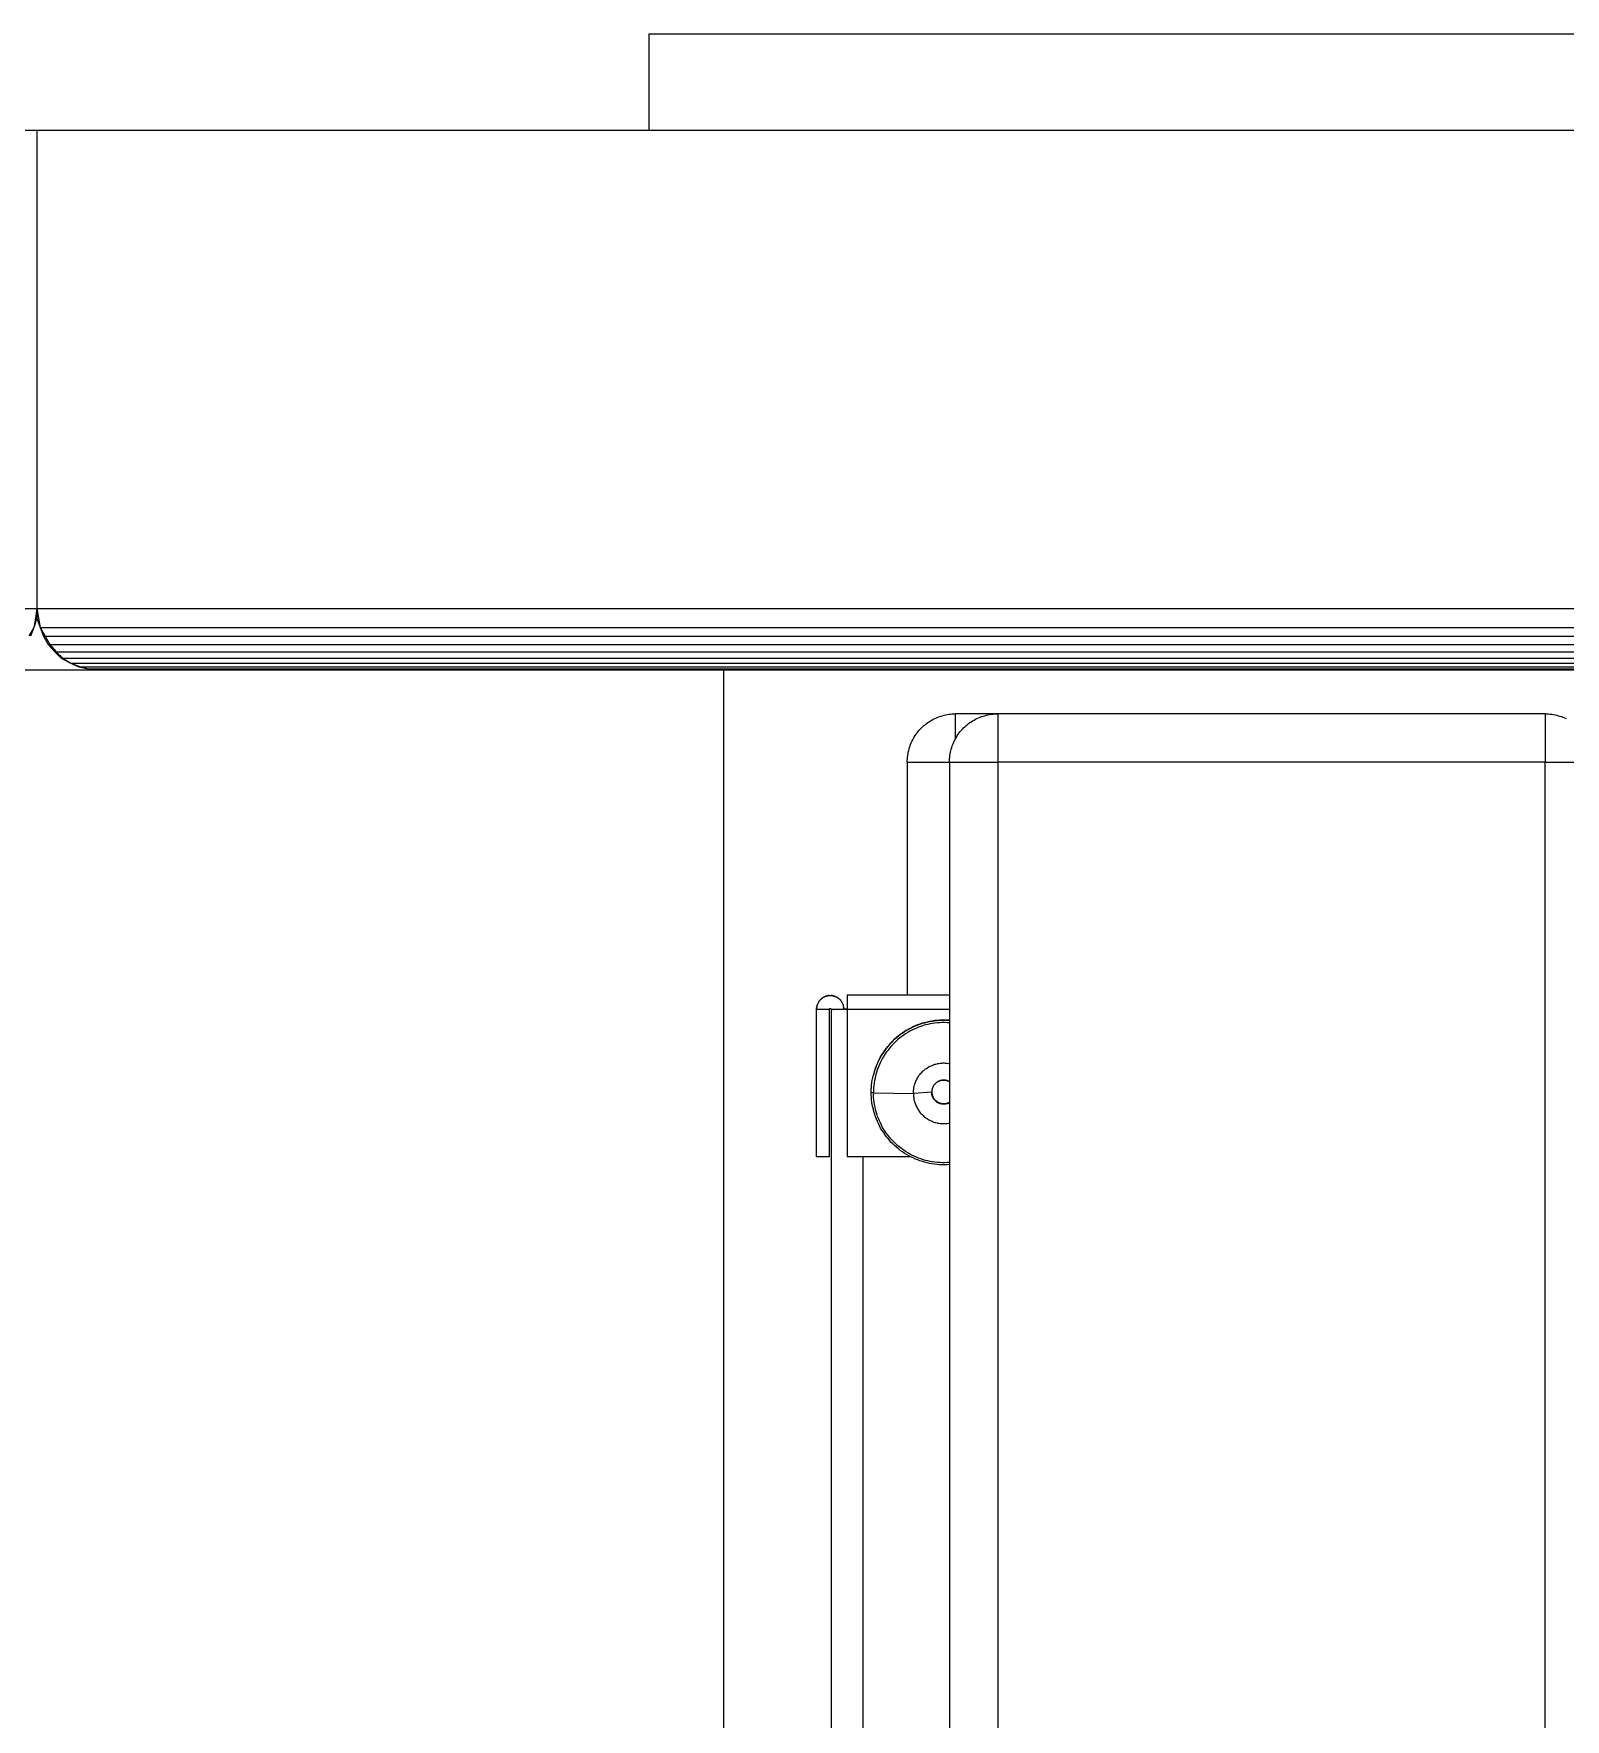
# Model space of a CAD drawing. Header units: millimetres. Extents: x -1283 to 2747, y -259 to 2557.
# Drawn here: x 1479.4 to 1574.6, y 1996.2 to 2100.9 of the extents above; entities that cross this region are included whole.
import ezdxf

# ---------------------------------------------------------------- set-up
doc = ezdxf.new("R2010")
doc.units = ezdxf.units.MM
doc.header["$MEASUREMENT"] = 0
doc.layers.add('Utwórz2D linie widoczne', color=7, linetype='Continuous', true_color=0x000000)

msp = doc.modelspace()

# ---------------------------------------------------------------- linework, layer by layer
at = {"layer": 'Utwórz2D linie widoczne'}
for p, q in [((1517.65, 2100.89), (1821.65, 2100.89)), ((1517.65, 2100.89), (1517.65, 2094.89)), ((1099.65, 2094.89), (1479.65, 2094.89)), ((1479.65, 2094.89), (1479.65, 2065.18)), ((1479.65, 2094.89), (1859.65, 2094.89)), ((1479.65, 2094.89), (1479.65, 2065.18)), ((1099.65, 2065.18), (1479.65, 2065.18)), ((1479.65, 2065.18), (1479.55, 2064.59)), ((1479.65, 2065.18), (1859.65, 2065.18)), ((1479.65, 2065.18), (1479.65, 2064.59)), ((1479.65, 2065.18), (1479.75, 2064.59)), ((1479.45, 2064.01), (1479.15, 2063.46)), ((1479.45, 2064.01), (1479.25, 2063.46)), ((1479.65, 2064.59), (1479.45, 2064.01)), ((1479.55, 2064.59), (1479.45, 2064.01)), ((1479.65, 2064.59), (1479.85, 2064.01)), ((1479.75, 2064.59), (1479.85, 2064.01)), ((1479.85, 2064.01), (1859.45, 2064.01)), ((1479.85, 2064.01), (1480.05, 2063.46)), ((1479.85, 2064.01), (1480.15, 2063.46)), ((1480.05, 2063.46), (1859.15, 2063.46)), ((1480.05, 2063.46), (1480.35, 2062.95)), ((1480.15, 2063.46), (1480.45, 2062.95)), ((1480.35, 2062.95), (1858.85, 2062.95)), ((1480.35, 2062.95), (1480.75, 2062.5)), ((1480.45, 2062.95), (1480.85, 2062.5)), ((1480.75, 2062.5), (1821.89, 2062.5)), ((1480.75, 2062.5), (1481.15, 2062.11)), ((1480.85, 2062.5), (1481.25, 2062.11)), ((1481.15, 2062.11), (1821.25, 2062.11)), ((1481.15, 2062.11), (1481.75, 2061.8)), ((1481.25, 2062.11), (1481.75, 2061.8)), ((1481.75, 2061.8), (1821.65, 2061.8)), ((1481.75, 2061.8), (1482.25, 2061.57)), ((1481.75, 2061.8), (1482.35, 2061.57)), ((1482.25, 2061.57), (1819.89, 2061.57)), ((1482.25, 2061.57), (1482.85, 2061.43)), ((1482.35, 2061.57), (1482.85, 2061.43)), ((1446.31, 2061.38), (1518.31, 2061.38)), ((1482.85, 2061.43), (1819.89, 2061.43)), ((1482.85, 2061.43), (1483.45, 2061.38)), ((1518.31, 2061.38), (1522.31, 2061.38)), ((1522.31, 2061.38), (1819.89, 2061.38)), ((1522.31, 1341.72), (1522.31, 2061.38)), ((1535.4, 2058.35), (1535.5, 2058.4)), ((1535.5, 2058.4), (1535.59, 2058.44)), ((1535.59, 2058.44), (1535.69, 2058.47)), ((1535.69, 2058.47), (1535.78, 2058.5)), ((1535.78, 2058.5), (1535.88, 2058.53)), ((1535.88, 2058.53), (1535.98, 2058.56)), ((1535.98, 2058.56), (1536.08, 2058.58)), ((1536.08, 2058.58), (1536.18, 2058.6)), ((1536.18, 2058.6), (1536.28, 2058.62)), ((1536.28, 2058.62), (1536.39, 2058.63)), ((1536.39, 2058.63), (1536.49, 2058.64)), ((1536.49, 2058.64), (1536.59, 2058.64)), ((1536.59, 2058.64), (1536.69, 2058.65)), ((1539.31, 2058.65), (1536.69, 2058.65)), ((1536.69, 2057.11), (1536.69, 2058.65)), ((1538.02, 2058.35), (1538.11, 2058.4)), ((1538.11, 2058.4), (1538.21, 2058.44)), ((1538.21, 2058.44), (1538.31, 2058.47)), ((1538.31, 2058.47), (1538.4, 2058.5)), ((1538.4, 2058.5), (1538.5, 2058.53)), ((1538.5, 2058.53), (1538.6, 2058.56)), ((1538.6, 2058.56), (1538.7, 2058.58)), ((1538.7, 2058.58), (1538.8, 2058.6)), ((1538.8, 2058.6), (1538.9, 2058.62)), ((1538.9, 2058.62), (1539, 2058.63)), ((1539, 2058.63), (1539.11, 2058.64)), ((1539.11, 2058.64), (1539.21, 2058.64)), ((1539.21, 2058.64), (1539.31, 2058.65)), ((1573.31, 2058.65), (1539.31, 2058.65)), ((1539.31, 2058.65), (1539.31, 2055.65)), ((1573.31, 2058.65), (1573.41, 2058.64)), ((1573.31, 2058.65), (1573.31, 2055.65)), ((1573.41, 2058.64), (1573.51, 2058.64)), ((1573.51, 2058.64), (1573.62, 2058.63)), ((1573.62, 2058.63), (1573.72, 2058.62)), ((1573.72, 2058.62), (1573.82, 2058.6)), ((1573.82, 2058.6), (1573.92, 2058.58)), ((1573.92, 2058.58), (1574.02, 2058.56)), ((1574.02, 2058.56), (1574.12, 2058.53)), ((1574.12, 2058.53), (1574.22, 2058.5)), ((1574.22, 2058.5), (1574.31, 2058.47)), ((1574.31, 2058.47), (1574.41, 2058.44)), ((1574.41, 2058.44), (1574.51, 2058.4)), ((1574.51, 2058.4), (1574.6, 2058.35)), ((1534.18, 2057.29), (1534.24, 2057.38)), ((1534.24, 2057.38), (1534.3, 2057.46)), ((1534.3, 2057.46), (1534.36, 2057.54)), ((1534.36, 2057.54), (1534.43, 2057.62)), ((1534.43, 2057.62), (1534.5, 2057.69)), ((1534.5, 2057.69), (1534.57, 2057.77)), ((1534.57, 2057.77), (1534.64, 2057.84)), ((1534.64, 2057.84), (1534.72, 2057.91)), ((1534.72, 2057.91), (1534.8, 2057.97)), ((1534.8, 2057.97), (1534.88, 2058.04)), ((1534.88, 2058.04), (1534.96, 2058.1)), ((1534.96, 2058.1), (1535.05, 2058.15)), ((1535.05, 2058.15), (1535.13, 2058.21)), ((1535.13, 2058.21), (1535.22, 2058.26)), ((1535.22, 2058.26), (1535.31, 2058.31)), ((1535.31, 2058.31), (1535.4, 2058.35)), ((1536.8, 2057.29), (1536.86, 2057.38)), ((1536.86, 2057.38), (1536.92, 2057.46)), ((1536.92, 2057.46), (1536.98, 2057.54)), ((1536.98, 2057.54), (1537.05, 2057.62)), ((1537.05, 2057.62), (1537.12, 2057.69)), ((1537.12, 2057.69), (1537.19, 2057.77)), ((1537.19, 2057.77), (1537.26, 2057.84)), ((1537.26, 2057.84), (1537.34, 2057.91)), ((1537.34, 2057.91), (1537.42, 2057.97)), ((1537.42, 2057.97), (1537.5, 2058.04)), ((1537.5, 2058.04), (1537.58, 2058.1)), ((1537.58, 2058.1), (1537.66, 2058.15)), ((1537.66, 2058.15), (1537.75, 2058.21)), ((1537.75, 2058.21), (1537.84, 2058.26)), ((1537.84, 2058.26), (1537.93, 2058.31)), ((1537.93, 2058.31), (1538.02, 2058.35)), ((1533.75, 2056.26), (1533.78, 2056.36)), ((1533.78, 2056.36), (1533.8, 2056.45)), ((1533.8, 2056.45), (1533.83, 2056.55)), ((1533.83, 2056.55), (1533.87, 2056.65)), ((1533.87, 2056.65), (1533.9, 2056.75)), ((1533.9, 2056.75), (1533.94, 2056.84)), ((1533.94, 2056.84), (1533.98, 2056.93)), ((1533.98, 2056.93), (1534.03, 2057.03)), ((1534.03, 2057.03), (1534.08, 2057.12)), ((1534.08, 2057.12), (1534.13, 2057.2)), ((1534.13, 2057.2), (1534.18, 2057.29)), ((1536.37, 2056.26), (1536.4, 2056.36)), ((1536.4, 2056.36), (1536.42, 2056.45)), ((1536.42, 2056.45), (1536.45, 2056.55)), ((1536.45, 2056.55), (1536.48, 2056.65)), ((1536.48, 2056.65), (1536.52, 2056.75)), ((1536.52, 2056.75), (1536.56, 2056.84)), ((1536.56, 2056.84), (1536.6, 2056.93)), ((1536.6, 2056.93), (1536.65, 2057.03)), ((1536.65, 2057.03), (1536.7, 2057.12)), ((1536.7, 2057.12), (1536.75, 2057.2)), ((1536.75, 2057.2), (1536.8, 2057.29)), ((1533.69, 2055.75), (1533.7, 2055.85)), ((1533.69, 2055.65), (1533.69, 2055.75)), ((1533.69, 2055.65), (1533.69, 2041.18)), ((1533.69, 2055.65), (1536.31, 2055.65)), ((1533.7, 2055.85), (1533.71, 2055.95)), ((1533.71, 2055.95), (1533.72, 2056.05)), ((1533.72, 2056.05), (1533.74, 2056.16)), ((1533.74, 2056.16), (1533.75, 2056.26)), ((1536.31, 2055.75), (1536.32, 2055.85)), ((1536.31, 2055.65), (1536.31, 2055.75)), ((1536.31, 2055.65), (1536.31, 1346.65)), ((1536.31, 2055.65), (1539.31, 2055.65)), ((1536.32, 2055.85), (1536.33, 2055.95)), ((1536.33, 2055.95), (1536.34, 2056.05)), ((1536.34, 2056.05), (1536.35, 2056.16)), ((1536.35, 2056.16), (1536.37, 2056.26)), ((1573.31, 2055.65), (1539.31, 2055.65)), ((1539.31, 2055.65), (1539.31, 1346.65)), ((1573.31, 1346.65), (1573.31, 2055.65)), ((1573.31, 2055.65), (1576.31, 2055.65)), ((1528.12, 2040.61), (1528.11, 2040.58)), ((1528.13, 2040.63), (1528.12, 2040.61)), ((1528.14, 2040.66), (1528.13, 2040.63)), ((1528.15, 2040.69), (1528.14, 2040.66)), ((1528.17, 2040.71), (1528.15, 2040.69)), ((1528.18, 2040.74), (1528.17, 2040.71)), ((1528.19, 2040.76), (1528.18, 2040.74)), ((1528.19, 2040.76), (1528.2, 2040.77)), ((1528.21, 2040.78), (1528.2, 2040.77)), ((1528.22, 2040.8), (1528.21, 2040.78)), ((1528.23, 2040.82), (1528.22, 2040.8)), ((1528.22, 2040.8), (1528.22, 2040.8)), ((1528.25, 2040.83), (1528.23, 2040.82)), ((1528.26, 2040.85), (1528.25, 2040.83)), ((1528.25, 2040.83), (1528.25, 2040.83)), ((1528.28, 2040.86), (1528.26, 2040.85)), ((1528.3, 2040.89), (1528.28, 2040.87)), ((1528.28, 2040.86), (1528.28, 2040.87)), ((1528.32, 2040.91), (1528.3, 2040.89)), ((1528.34, 2040.93), (1528.32, 2040.91)), ((1528.35, 2040.94), (1528.34, 2040.93)), ((1528.34, 2040.93), (1528.34, 2040.93)), ((1528.37, 2040.95), (1528.35, 2040.94)), ((1528.39, 2040.97), (1528.37, 2040.96)), ((1528.37, 2040.95), (1528.37, 2040.96)), ((1528.4, 2040.98), (1528.39, 2040.97)), ((1528.4, 2040.98), (1528.41, 2040.98)), ((1528.42, 2040.99), (1528.41, 2040.98)), ((1528.43, 2041), (1528.42, 2040.99)), ((1528.43, 2041), (1528.44, 2041.01)), ((1528.46, 2041.02), (1528.44, 2041.01)), ((1528.49, 2041.03), (1528.46, 2041.02)), ((1528.51, 2041.05), (1528.49, 2041.03)), ((1528.53, 2041.06), (1528.51, 2041.05)), ((1528.55, 2041.07), (1528.53, 2041.06)), ((1528.55, 2041.07), (1528.59, 2041.09)), ((1528.62, 2041.1), (1528.59, 2041.09)), ((1528.62, 2041.1), (1528.63, 2041.1)), ((1528.66, 2041.11), (1528.63, 2041.1)), ((1528.66, 2041.11), (1528.67, 2041.11)), ((1528.69, 2041.12), (1528.67, 2041.11)), ((1528.71, 2041.12), (1528.69, 2041.12)), ((1528.71, 2041.12), (1528.74, 2041.13)), ((1528.75, 2041.13), (1528.74, 2041.13)), ((1528.75, 2041.13), (1528.79, 2041.14)), ((1528.8, 2041.14), (1528.79, 2041.14)), ((1528.8, 2041.14), (1528.83, 2041.14)), ((1528.85, 2041.14), (1528.83, 2041.14)), ((1528.85, 2041.14), (1528.88, 2041.15)), ((1528.88, 2041.15), (1528.91, 2041.15)), ((1528.91, 2041.15), (1528.93, 2041.15)), ((1528.93, 2041.15), (1528.96, 2041.14)), ((1528.98, 2041.14), (1528.96, 2041.14)), ((1528.98, 2041.14), (1529.01, 2041.14)), ((1529.02, 2041.14), (1529.01, 2041.14)), ((1529.02, 2041.14), (1529.06, 2041.13)), ((1529.07, 2041.13), (1529.06, 2041.13)), ((1529.07, 2041.13), (1529.1, 2041.12)), ((1529.12, 2041.12), (1529.1, 2041.12)), ((1529.14, 2041.11), (1529.12, 2041.12)), ((1529.14, 2041.11), (1529.15, 2041.11)), ((1529.18, 2041.1), (1529.15, 2041.11)), ((1529.18, 2041.1), (1529.19, 2041.1)), ((1529.22, 2041.09), (1529.19, 2041.1)), ((1529.22, 2041.09), (1529.26, 2041.07)), ((1529.28, 2041.06), (1529.26, 2041.07)), ((1529.3, 2041.05), (1529.28, 2041.06)), ((1529.33, 2041.03), (1529.3, 2041.05)), ((1529.35, 2041.02), (1529.33, 2041.03)), ((1529.37, 2041.01), (1529.35, 2041.02)), ((1529.37, 2041.01), (1529.38, 2041)), ((1529.39, 2040.99), (1529.38, 2041)), ((1529.41, 2040.98), (1529.39, 2040.99)), ((1529.41, 2040.98), (1529.41, 2040.98)), ((1529.43, 2040.97), (1529.41, 2040.98)), ((1529.44, 2040.96), (1529.43, 2040.97)), ((1529.44, 2040.96), (1529.45, 2040.95)), ((1529.46, 2040.94), (1529.45, 2040.95)), ((1529.48, 2040.93), (1529.46, 2040.94)), ((1529.48, 2040.93), (1529.48, 2040.93)), ((1529.5, 2040.91), (1529.48, 2040.93)), ((1529.52, 2040.89), (1529.5, 2040.91)), ((1529.54, 2040.87), (1529.52, 2040.89)), ((1529.54, 2040.87), (1529.54, 2040.86)), ((1529.55, 2040.85), (1529.54, 2040.86)), ((1529.56, 2040.83), (1529.55, 2040.85)), ((1529.56, 2040.83), (1529.57, 2040.83)), ((1529.58, 2040.82), (1529.57, 2040.83)), ((1529.59, 2040.8), (1529.58, 2040.82)), ((1529.59, 2040.8), (1529.59, 2040.8)), ((1529.6, 2040.78), (1529.59, 2040.8)), ((1529.61, 2040.77), (1529.6, 2040.78)), ((1529.61, 2040.77), (1529.62, 2040.76)), ((1529.63, 2040.74), (1529.62, 2040.76)), ((1529.65, 2040.71), (1529.63, 2040.74)), ((1529.66, 2040.69), (1529.65, 2040.71)), ((1529.67, 2040.66), (1529.66, 2040.69)), ((1529.69, 2040.63), (1529.67, 2040.66)), ((1529.7, 2040.61), (1529.69, 2040.63)), ((1529.71, 2040.58), (1529.7, 2040.61)), ((1529.96, 2041.18), (1529.96, 2040.27)), ((1529.96, 2041.18), (1536.31, 2041.18)), ((1528.07, 2040.43), (1528.06, 2040.41)), ((1528.06, 2040.41), (1528.06, 2040.38)), ((1528.06, 2040.37), (1528.06, 2040.38)), ((1528.06, 2040.37), (1528.06, 2040.35)), ((1528.06, 2040.35), (1528.06, 2040.34)), ((1528.06, 2040.3), (1528.06, 2040.34)), ((1528.06, 2031.15), (1528.06, 2040.3)), ((1528.06, 2040.3), (1528.86, 2040.3)), ((1528.08, 2040.49), (1528.07, 2040.46)), ((1528.07, 2040.46), (1528.07, 2040.43)), ((1528.09, 2040.52), (1528.08, 2040.5)), ((1528.08, 2040.49), (1528.08, 2040.5)), ((1528.09, 2040.54), (1528.11, 2040.58)), ((1528.09, 2040.54), (1528.09, 2040.52)), ((1528.86, 2040.31), (1528.86, 2040.32)), ((1528.86, 2040.32), (1528.86, 2040.32)), ((1528.86, 2040.32), (1528.86, 2040.32)), ((1528.86, 2040.32), (1528.86, 2040.32)), ((1528.86, 2040.32), (1528.86, 2040.32)), ((1528.86, 2040.32), (1528.86, 2040.32)), ((1528.86, 2040.32), (1528.87, 2040.32)), ((1528.86, 2040.3), (1528.86, 2040.31)), ((1528.86, 2040.31), (1528.86, 2040.31)), ((1528.86, 2040.31), (1528.86, 2040.31)), ((1528.86, 2040.31), (1528.86, 2040.31)), ((1528.86, 2040.31), (1528.86, 2040.31)), ((1528.86, 2040.31), (1528.86, 2040.31)), ((1528.86, 2031.15), (1528.86, 2040.3)), ((1528.86, 2040.3), (1528.86, 2040.3)), ((1528.86, 2040.3), (1528.86, 2040.3)), ((1528.86, 2040.3), (1528.86, 2040.3)), ((1528.86, 2040.3), (1528.86, 2040.3)), ((1528.86, 2040.3), (1528.86, 2040.3)), ((1528.87, 2040.33), (1528.88, 2040.34)), ((1528.87, 2040.33), (1528.87, 2040.33)), ((1528.87, 2040.33), (1528.87, 2040.33)), ((1528.87, 2040.33), (1528.87, 2040.33)), ((1528.87, 2040.32), (1528.87, 2040.33)), ((1528.87, 2040.33), (1528.87, 2040.33)), ((1528.87, 2040.33), (1528.87, 2040.33)), ((1528.87, 2040.33), (1528.87, 2040.33)), ((1528.87, 2040.33), (1528.87, 2040.33)), ((1528.88, 2040.34), (1528.88, 2040.34)), ((1528.88, 2040.34), (1528.88, 2040.34)), ((1528.88, 2040.34), (1528.88, 2040.34)), ((1528.88, 2040.34), (1528.88, 2040.34)), ((1528.88, 2040.34), (1528.88, 2040.34)), ((1528.88, 2040.34), (1528.88, 2040.34)), ((1528.88, 2040.34), (1528.89, 2040.34)), ((1528.89, 2040.34), (1528.89, 2040.34)), ((1528.89, 2040.34), (1528.89, 2040.34)), ((1528.89, 2040.34), (1528.89, 2040.34)), ((1528.89, 2040.34), (1528.89, 2040.34)), ((1528.89, 2040.34), (1528.89, 2040.34)), ((1528.89, 2040.34), (1528.9, 2040.34)), ((1528.9, 2040.34), (1528.9, 2040.35)), ((1528.9, 2040.35), (1528.9, 2040.35)), ((1528.9, 2040.35), (1528.9, 2040.35)), ((1528.9, 2040.35), (1528.91, 2040.35)), ((1528.9, 2040.34), (1528.9, 2040.34)), ((1528.9, 2040.34), (1528.9, 2040.34)), ((1528.91, 2040.35), (1528.91, 2040.35)), ((1528.91, 2040.35), (1528.91, 2040.35)), ((1528.91, 2040.35), (1528.91, 2040.35)), ((1528.91, 2040.35), (1528.91, 2040.35)), ((1528.91, 2040.35), (1528.91, 2040.34)), ((1528.91, 2040.34), (1528.92, 2040.34)), ((1528.92, 2040.34), (1528.92, 2040.34)), ((1528.92, 2040.34), (1528.92, 2040.34)), ((1528.92, 2040.34), (1528.92, 2040.34)), ((1528.92, 2040.34), (1528.92, 2040.34)), ((1528.92, 2040.34), (1528.92, 2040.34)), ((1528.92, 2040.34), (1528.93, 2040.34)), ((1528.93, 2040.34), (1528.93, 2040.34)), ((1528.93, 2040.34), (1528.93, 2040.34)), ((1528.93, 2040.34), (1528.93, 2040.34)), ((1528.93, 2040.34), (1528.93, 2040.34)), ((1528.93, 2040.34), (1528.93, 2040.34)), ((1528.93, 2040.34), (1528.93, 2040.34)), ((1528.93, 2040.34), (1528.94, 2040.34)), ((1528.94, 2040.34), (1528.94, 2040.34)), ((1528.94, 2040.34), (1528.94, 2040.33)), ((1528.94, 2040.33), (1528.94, 2040.33)), ((1528.94, 2040.33), (1528.94, 2040.33)), ((1528.94, 2040.33), (1528.94, 2040.33)), ((1528.94, 2040.33), (1528.94, 2040.33)), ((1528.94, 2040.33), (1528.94, 2040.33)), ((1528.94, 2040.33), (1528.95, 2040.33)), ((1528.95, 2040.33), (1528.95, 2040.33)), ((1528.95, 2040.33), (1528.95, 2040.32)), ((1528.95, 2040.32), (1528.95, 2040.32)), ((1528.95, 2040.32), (1528.95, 2040.32)), ((1528.95, 2040.32), (1528.95, 2040.32)), ((1528.95, 2040.32), (1528.95, 2040.32)), ((1528.95, 2040.32), (1528.95, 2040.32)), ((1528.95, 2040.32), (1528.95, 2040.32)), ((1528.95, 2040.32), (1528.95, 2040.31)), ((1528.95, 2040.31), (1528.95, 2040.31)), ((1528.95, 2040.31), (1528.95, 2040.31)), ((1528.95, 2040.31), (1528.95, 2040.31)), ((1528.95, 2040.31), (1528.96, 2040.31)), ((1528.96, 2040.31), (1528.96, 2040.31)), ((1528.96, 2040.31), (1528.96, 2040.3)), ((1528.96, 2040.3), (1529.68, 2040.3)), ((1528.96, 2040.3), (1528.96, 1343.38)), ((1528.96, 2040.3), (1528.96, 2040.3)), ((1528.96, 2040.3), (1528.96, 2040.3)), ((1528.96, 2040.3), (1528.96, 2040.3)), ((1528.96, 2040.3), (1528.96, 2040.3)), ((1528.96, 2040.3), (1528.96, 2040.3)), ((1528.96, 2040.3), (1528.99, 2040.29)), ((1529.02, 2040.28), (1528.99, 2040.29)), ((1529.06, 2040.28), (1529.02, 2040.28)), ((1529.09, 2040.28), (1529.06, 2040.28)), ((1529.09, 2040.28), (1529.13, 2040.28)), ((1529.54, 2040.27), (1529.13, 2040.28)), ((1529.96, 2040.27), (1529.54, 2040.27)), ((1529.68, 2040.3), (1529.83, 2040.3)), ((1529.71, 2040.58), (1529.72, 2040.54)), ((1529.73, 2040.52), (1529.72, 2040.54)), ((1529.73, 2040.5), (1529.73, 2040.52)), ((1529.73, 2040.5), (1529.73, 2040.49)), ((1529.74, 2040.46), (1529.73, 2040.49)), ((1529.74, 2040.43), (1529.74, 2040.46)), ((1529.75, 2040.41), (1529.74, 2040.43)), ((1529.75, 2040.38), (1529.75, 2040.41)), ((1529.75, 2040.38), (1529.75, 2040.37)), ((1529.75, 2040.35), (1529.75, 2040.37)), ((1529.76, 2040.34), (1529.75, 2040.35)), ((1529.76, 2040.34), (1529.76, 2040.3)), ((1529.96, 2040.3), (1529.83, 2040.3)), ((1529.96, 2040.27), (1529.96, 2031.14)), ((1536.31, 2040.27), (1529.96, 2040.27)), ((1535.22, 2039.56), (1535.07, 2039.54)), ((1535.08, 2039.53), (1535.23, 2039.56)), ((1535.38, 2039.59), (1535.22, 2039.56)), ((1535.23, 2039.56), (1535.39, 2039.58)), ((1535.53, 2039.6), (1535.38, 2039.59)), ((1535.39, 2039.58), (1535.54, 2039.6)), ((1535.69, 2039.62), (1535.53, 2039.6)), ((1535.54, 2039.6), (1535.69, 2039.61)), ((1535.84, 2039.62), (1535.69, 2039.62)), ((1535.69, 2039.61), (1535.85, 2039.62)), ((1536, 2039.62), (1535.84, 2039.62)), ((1535.85, 2039.62), (1536, 2039.62)), ((1536.15, 2039.62), (1536, 2039.62)), ((1536, 2039.62), (1536.16, 2039.61)), ((1536.31, 2039.61), (1536.15, 2039.62)), ((1536.16, 2039.61), (1536.31, 2039.6)), ((1533, 2038.52), (1532.88, 2038.41)), ((1532.9, 2038.43), (1533.02, 2038.53)), ((1533.12, 2038.62), (1533, 2038.52)), ((1533.02, 2038.53), (1533.14, 2038.63)), ((1533.23, 2038.51), (1533.11, 2038.42)), ((1533.24, 2038.71), (1533.12, 2038.62)), ((1533.14, 2038.63), (1533.26, 2038.72)), ((1533.35, 2038.6), (1533.23, 2038.51)), ((1533.37, 2038.81), (1533.24, 2038.71)), ((1533.26, 2038.72), (1533.39, 2038.81)), ((1533.47, 2038.69), (1533.35, 2038.6)), ((1533.5, 2038.89), (1533.37, 2038.81)), ((1533.39, 2038.81), (1533.51, 2038.9)), ((1533.59, 2038.77), (1533.47, 2038.69)), ((1533.63, 2038.98), (1533.5, 2038.89)), ((1533.51, 2038.9), (1533.65, 2038.98)), ((1533.72, 2038.85), (1533.59, 2038.77)), ((1533.76, 2039.05), (1533.63, 2038.98)), ((1533.65, 2038.98), (1533.78, 2039.06)), ((1533.85, 2038.93), (1533.72, 2038.85)), ((1533.9, 2039.13), (1533.76, 2039.05)), ((1533.78, 2039.06), (1533.92, 2039.13)), ((1533.98, 2039), (1533.85, 2038.93)), ((1534.04, 2039.2), (1533.9, 2039.13)), ((1533.92, 2039.13), (1534.05, 2039.2)), ((1534.12, 2039.06), (1533.98, 2039)), ((1534.18, 2039.26), (1534.04, 2039.2)), ((1534.05, 2039.2), (1534.2, 2039.26)), ((1534.26, 2039.12), (1534.12, 2039.06)), ((1534.33, 2039.32), (1534.18, 2039.26)), ((1534.2, 2039.26), (1534.34, 2039.32)), ((1534.4, 2039.18), (1534.26, 2039.12)), ((1534.47, 2039.37), (1534.33, 2039.32)), ((1534.34, 2039.32), (1534.48, 2039.37)), ((1534.54, 2039.23), (1534.4, 2039.18)), ((1534.62, 2039.42), (1534.47, 2039.37)), ((1534.48, 2039.37), (1534.63, 2039.42)), ((1534.68, 2039.28), (1534.54, 2039.23)), ((1534.77, 2039.46), (1534.62, 2039.42)), ((1534.63, 2039.42), (1534.78, 2039.46)), ((1534.82, 2039.32), (1534.68, 2039.28)), ((1534.92, 2039.5), (1534.77, 2039.46)), ((1534.78, 2039.46), (1534.93, 2039.5)), ((1534.97, 2039.35), (1534.82, 2039.32)), ((1535.07, 2039.54), (1534.92, 2039.5)), ((1534.93, 2039.5), (1535.08, 2039.53)), ((1535.12, 2039.39), (1534.97, 2039.35)), ((1535.26, 2039.41), (1535.12, 2039.39)), ((1535.41, 2039.43), (1535.26, 2039.41)), ((1535.56, 2039.45), (1535.41, 2039.43)), ((1535.71, 2039.46), (1535.56, 2039.45)), ((1535.86, 2039.47), (1535.71, 2039.46)), ((1536.01, 2039.47), (1535.86, 2039.47)), ((1536.16, 2039.46), (1536.01, 2039.47)), ((1536.31, 2039.45), (1536.16, 2039.46)), ((1532.04, 2037.34), (1532.12, 2037.47)), ((1532.19, 2037.58), (1532.1, 2037.45)), ((1532.12, 2037.47), (1532.21, 2037.6)), ((1532.27, 2037.71), (1532.19, 2037.58)), ((1532.21, 2037.6), (1532.29, 2037.73)), ((1532.32, 2037.52), (1532.24, 2037.39)), ((1532.36, 2037.84), (1532.27, 2037.71)), ((1532.29, 2037.73), (1532.38, 2037.86)), ((1532.41, 2037.64), (1532.32, 2037.52)), ((1532.46, 2037.96), (1532.36, 2037.84)), ((1532.38, 2037.86), (1532.48, 2037.98)), ((1532.5, 2037.76), (1532.41, 2037.64)), ((1532.56, 2038.08), (1532.46, 2037.96)), ((1532.48, 2037.98), (1532.58, 2038.09)), ((1532.59, 2037.88), (1532.5, 2037.76)), ((1532.66, 2038.19), (1532.56, 2038.08)), ((1532.58, 2038.09), (1532.68, 2038.21)), ((1532.69, 2038), (1532.59, 2037.88)), ((1532.77, 2038.31), (1532.66, 2038.19)), ((1532.68, 2038.21), (1532.79, 2038.32)), ((1532.79, 2038.11), (1532.69, 2038)), ((1532.88, 2038.41), (1532.77, 2038.31)), ((1532.79, 2038.32), (1532.9, 2038.43)), ((1532.89, 2038.21), (1532.79, 2038.11)), ((1533, 2038.32), (1532.89, 2038.21)), ((1533.11, 2038.42), (1533, 2038.32)), ((1531.66, 2036.46), (1531.61, 2036.31)), ((1531.63, 2036.35), (1531.67, 2036.49)), ((1531.71, 2036.61), (1531.66, 2036.46)), ((1531.67, 2036.49), (1531.72, 2036.64)), ((1531.76, 2036.75), (1531.71, 2036.61)), ((1531.72, 2036.64), (1531.78, 2036.79)), ((1531.82, 2036.9), (1531.76, 2036.75)), ((1531.8, 2036.44), (1531.76, 2036.3)), ((1531.78, 2036.79), (1531.84, 2036.93)), ((1531.85, 2036.58), (1531.8, 2036.44)), ((1531.88, 2037.04), (1531.82, 2036.9)), ((1531.84, 2036.93), (1531.9, 2037.07)), ((1531.9, 2036.72), (1531.85, 2036.58)), ((1531.95, 2037.18), (1531.88, 2037.04)), ((1531.9, 2037.07), (1531.97, 2037.21)), ((1531.96, 2036.86), (1531.9, 2036.72)), ((1532.02, 2037.32), (1531.95, 2037.18)), ((1532.02, 2037), (1531.96, 2036.86)), ((1531.97, 2037.21), (1532.04, 2037.34)), ((1532.1, 2037.45), (1532.02, 2037.32)), ((1532.09, 2037.13), (1532.02, 2037)), ((1532.16, 2037.26), (1532.09, 2037.13)), ((1532.24, 2037.39), (1532.16, 2037.26)), ((1534.59, 2036.37), (1534.63, 2036.42)), ((1534.63, 2036.42), (1534.68, 2036.46)), ((1534.68, 2036.46), (1534.73, 2036.5)), ((1534.73, 2036.5), (1534.78, 2036.55)), ((1534.78, 2036.55), (1534.83, 2036.59)), ((1534.83, 2036.59), (1534.88, 2036.62)), ((1534.88, 2036.62), (1534.94, 2036.66)), ((1534.94, 2036.66), (1534.99, 2036.69)), ((1534.99, 2036.69), (1535.05, 2036.73)), ((1535.05, 2036.73), (1535.11, 2036.76)), ((1535.11, 2036.76), (1535.17, 2036.78)), ((1535.17, 2036.78), (1535.23, 2036.81)), ((1535.23, 2036.81), (1535.29, 2036.83)), ((1535.29, 2036.83), (1535.35, 2036.86)), ((1535.35, 2036.86), (1535.41, 2036.88)), ((1535.41, 2036.88), (1535.47, 2036.89)), ((1535.47, 2036.89), (1535.54, 2036.91)), ((1535.54, 2036.91), (1535.6, 2036.92)), ((1535.6, 2036.92), (1535.66, 2036.93)), ((1535.66, 2036.93), (1535.73, 2036.94)), ((1535.73, 2036.94), (1535.79, 2036.95)), ((1535.79, 2036.95), (1535.86, 2036.95)), ((1535.86, 2036.95), (1535.92, 2036.96)), ((1535.92, 2036.96), (1535.99, 2036.96)), ((1535.99, 2036.96), (1536.05, 2036.95)), ((1536.05, 2036.95), (1536.12, 2036.95)), ((1536.12, 2036.95), (1536.18, 2036.94)), ((1536.18, 2036.94), (1536.25, 2036.93)), ((1536.25, 2036.93), (1536.31, 2036.92)), ((1531.46, 2035.28), (1531.47, 2035.44)), ((1531.47, 2035.44), (1531.48, 2035.59)), ((1531.48, 2035.59), (1531.5, 2035.74)), ((1531.5, 2035.74), (1531.52, 2035.9)), ((1531.52, 2035.9), (1531.55, 2036.05)), ((1531.55, 2036.05), (1531.59, 2036.2)), ((1531.61, 2036.31), (1531.58, 2036.16)), ((1531.59, 2036.2), (1531.63, 2036.35)), ((1531.62, 2035.56), (1531.6, 2035.41)), ((1531.6, 2035.41), (1531.6, 2035.26)), ((1531.64, 2035.71), (1531.62, 2035.56)), ((1531.66, 2035.86), (1531.64, 2035.71)), ((1531.69, 2036.01), (1531.66, 2035.86)), ((1531.72, 2036.15), (1531.69, 2036.01)), ((1531.76, 2036.3), (1531.72, 2036.15)), ((1534.09, 2035.33), (1534.1, 2035.4)), ((1534.1, 2035.4), (1534.11, 2035.46)), ((1534.11, 2035.46), (1534.12, 2035.52)), ((1534.12, 2035.52), (1534.14, 2035.59)), ((1534.14, 2035.59), (1534.16, 2035.65)), ((1534.16, 2035.65), (1534.18, 2035.71)), ((1534.18, 2035.71), (1534.2, 2035.77)), ((1534.2, 2035.77), (1534.23, 2035.83)), ((1534.23, 2035.83), (1534.26, 2035.89)), ((1534.26, 2035.89), (1534.29, 2035.95)), ((1534.29, 2035.95), (1534.32, 2036.01)), ((1534.32, 2036.01), (1534.35, 2036.06)), ((1534.35, 2036.06), (1534.39, 2036.12)), ((1534.39, 2036.12), (1534.42, 2036.17)), ((1534.42, 2036.17), (1534.46, 2036.22)), ((1534.46, 2036.22), (1534.5, 2036.27)), ((1534.5, 2036.27), (1534.54, 2036.32)), ((1534.54, 2036.32), (1534.59, 2036.37)), ((1535.24, 2035.37), (1535.23, 2035.34)), ((1535.25, 2035.39), (1535.24, 2035.37)), ((1535.26, 2035.41), (1535.25, 2035.39)), ((1535.27, 2035.44), (1535.26, 2035.41)), ((1535.28, 2035.46), (1535.27, 2035.44)), ((1535.29, 2035.48), (1535.28, 2035.46)), ((1535.3, 2035.51), (1535.29, 2035.48)), ((1535.32, 2035.53), (1535.3, 2035.51)), ((1535.33, 2035.55), (1535.32, 2035.53)), ((1535.34, 2035.57), (1535.33, 2035.55)), ((1535.36, 2035.59), (1535.34, 2035.57)), ((1535.38, 2035.61), (1535.36, 2035.59)), ((1535.39, 2035.63), (1535.38, 2035.61)), ((1535.41, 2035.65), (1535.39, 2035.63)), ((1535.43, 2035.67), (1535.41, 2035.65)), ((1535.45, 2035.69), (1535.43, 2035.67)), ((1535.47, 2035.71), (1535.45, 2035.69)), ((1535.49, 2035.72), (1535.47, 2035.71)), ((1535.51, 2035.74), (1535.49, 2035.72)), ((1535.53, 2035.75), (1535.51, 2035.74)), ((1535.55, 2035.77), (1535.53, 2035.75)), ((1535.55, 2035.77), (1535.57, 2035.78)), ((1535.57, 2035.78), (1535.55, 2035.77)), ((1535.57, 2035.78), (1535.59, 2035.8)), ((1535.59, 2035.79), (1535.57, 2035.78)), ((1535.59, 2035.8), (1535.61, 2035.81)), ((1535.62, 2035.81), (1535.59, 2035.79)), ((1535.61, 2035.81), (1535.64, 2035.82)), ((1535.64, 2035.82), (1535.62, 2035.81)), ((1535.64, 2035.82), (1535.66, 2035.83)), ((1535.66, 2035.83), (1535.64, 2035.82)), ((1535.66, 2035.83), (1535.68, 2035.84)), ((1535.69, 2035.84), (1535.66, 2035.83)), ((1535.68, 2035.84), (1535.71, 2035.85)), ((1535.71, 2035.85), (1535.69, 2035.84)), ((1535.71, 2035.85), (1535.73, 2035.86)), ((1535.73, 2035.86), (1535.71, 2035.85)), ((1535.73, 2035.86), (1535.76, 2035.86)), ((1535.76, 2035.86), (1535.73, 2035.86)), ((1535.76, 2035.86), (1535.78, 2035.87)), ((1535.78, 2035.87), (1535.76, 2035.86)), ((1535.78, 2035.87), (1535.81, 2035.88)), ((1535.81, 2035.87), (1535.78, 2035.87)), ((1535.81, 2035.88), (1535.83, 2035.88)), ((1535.84, 2035.88), (1535.81, 2035.87)), ((1535.83, 2035.88), (1535.86, 2035.88)), ((1535.86, 2035.88), (1535.84, 2035.88)), ((1535.86, 2035.88), (1535.88, 2035.89)), ((1535.89, 2035.89), (1535.86, 2035.88)), ((1535.88, 2035.89), (1535.91, 2035.89)), ((1535.91, 2035.89), (1535.89, 2035.89)), ((1535.91, 2035.89), (1535.94, 2035.89)), ((1535.94, 2035.89), (1535.91, 2035.89)), ((1535.94, 2035.89), (1535.96, 2035.89)), ((1535.96, 2035.89), (1535.94, 2035.89)), ((1535.96, 2035.89), (1535.99, 2035.89)), ((1535.99, 2035.89), (1535.96, 2035.89)), ((1535.99, 2035.89), (1536.01, 2035.89)), ((1536.02, 2035.89), (1535.99, 2035.89)), ((1536.01, 2035.89), (1536.04, 2035.89)), ((1536.04, 2035.88), (1536.02, 2035.89)), ((1536.04, 2035.89), (1536.07, 2035.88)), ((1536.07, 2035.88), (1536.04, 2035.88)), ((1536.07, 2035.88), (1536.09, 2035.88)), ((1536.09, 2035.88), (1536.07, 2035.88)), ((1536.09, 2035.88), (1536.12, 2035.87)), ((1536.12, 2035.87), (1536.09, 2035.88)), ((1536.12, 2035.87), (1536.14, 2035.87)), ((1536.14, 2035.87), (1536.12, 2035.87)), ((1536.14, 2035.87), (1536.17, 2035.86)), ((1536.17, 2035.86), (1536.14, 2035.87)), ((1536.17, 2035.86), (1536.19, 2035.85)), ((1536.19, 2035.85), (1536.17, 2035.86)), ((1536.19, 2035.85), (1536.22, 2035.84)), ((1536.22, 2035.84), (1536.19, 2035.85)), ((1536.22, 2035.84), (1536.24, 2035.84)), ((1536.24, 2035.83), (1536.22, 2035.84)), ((1536.24, 2035.84), (1536.26, 2035.82)), ((1536.26, 2035.82), (1536.24, 2035.83)), ((1536.26, 2035.82), (1536.29, 2035.81)), ((1536.29, 2035.81), (1536.26, 2035.82)), ((1536.29, 2035.81), (1536.31, 2035.8)), ((1536.31, 2035.8), (1536.29, 2035.81)), ((1531.46, 2035.13), (1531.46, 2035.28)), ((1531.59, 2035.11), (1531.46, 2035.13)), ((1531.46, 2034.97), (1531.46, 2035.13)), ((1531.47, 2034.82), (1531.46, 2034.97)), ((1531.48, 2034.66), (1531.47, 2034.82)), ((1531.5, 2034.51), (1531.48, 2034.66)), ((1531.52, 2034.36), (1531.5, 2034.51)), ((1531.55, 2034.21), (1531.52, 2034.36)), ((1531.6, 2035.26), (1531.59, 2035.11)), ((1531.6, 2034.96), (1531.59, 2035.11)), ((1531.59, 2035.11), (1534.07, 2035.07)), ((1531.6, 2034.81), (1531.6, 2034.96)), ((1531.62, 2034.66), (1531.6, 2034.81)), ((1531.64, 2034.52), (1531.62, 2034.66)), ((1531.66, 2034.37), (1531.64, 2034.52)), ((1531.69, 2034.22), (1531.66, 2034.37)), ((1534.07, 2035.2), (1534.08, 2035.27)), ((1534.07, 2035.14), (1534.07, 2035.2)), ((1535.21, 2035.14), (1534.07, 2035.07)), ((1534.07, 2035.07), (1534.07, 2035.14)), ((1534.07, 2035.07), (1534.07, 2035.01)), ((1534.07, 2035.01), (1534.07, 2034.94)), ((1534.07, 2034.94), (1534.08, 2034.88)), ((1534.08, 2035.27), (1534.09, 2035.33)), ((1534.08, 2034.88), (1534.09, 2034.81)), ((1534.09, 2034.81), (1534.1, 2034.75)), ((1534.1, 2034.75), (1534.11, 2034.69)), ((1534.11, 2034.69), (1534.12, 2034.62)), ((1534.12, 2034.62), (1534.14, 2034.56)), ((1534.14, 2034.56), (1534.16, 2034.5)), ((1534.16, 2034.5), (1534.18, 2034.44)), ((1534.18, 2034.44), (1534.2, 2034.38)), ((1534.2, 2034.38), (1534.23, 2034.32)), ((1534.23, 2034.32), (1534.26, 2034.26)), ((1535.22, 2035.27), (1535.21, 2035.24)), ((1535.21, 2035.24), (1535.21, 2035.21)), ((1535.21, 2035.21), (1535.21, 2035.19)), ((1535.21, 2035.19), (1535.21, 2035.16)), ((1535.21, 2035.16), (1535.21, 2035.14)), ((1535.21, 2035.11), (1535.21, 2035.14)), ((1535.21, 2035.14), (1535.21, 2035.11)), ((1535.21, 2035.09), (1535.21, 2035.11)), ((1535.21, 2035.11), (1535.21, 2035.09)), ((1535.21, 2035.06), (1535.21, 2035.09)), ((1535.21, 2035.09), (1535.22, 2035.06)), ((1535.21, 2035.03), (1535.21, 2035.06)), ((1535.22, 2035.01), (1535.21, 2035.03)), ((1535.23, 2035.32), (1535.22, 2035.29)), ((1535.22, 2035.29), (1535.22, 2035.27)), ((1535.22, 2035.06), (1535.22, 2035.03)), ((1535.22, 2035.03), (1535.23, 2035.01)), ((1535.22, 2034.98), (1535.22, 2035.01)), ((1535.23, 2034.96), (1535.22, 2034.98)), ((1535.23, 2035.34), (1535.23, 2035.32)), ((1535.23, 2035.01), (1535.23, 2034.98)), ((1535.23, 2034.98), (1535.24, 2034.96)), ((1535.24, 2034.93), (1535.23, 2034.96)), ((1535.24, 2034.96), (1535.25, 2034.94)), ((1535.24, 2034.91), (1535.24, 2034.93)), ((1535.25, 2034.88), (1535.24, 2034.91)), ((1535.25, 2034.94), (1535.26, 2034.91)), ((1535.26, 2034.86), (1535.25, 2034.88)), ((1535.26, 2034.91), (1535.27, 2034.89)), ((1535.27, 2034.83), (1535.26, 2034.86)), ((1535.27, 2034.89), (1535.28, 2034.86)), ((1535.28, 2034.81), (1535.27, 2034.83)), ((1535.28, 2034.86), (1535.29, 2034.84)), ((1535.3, 2034.79), (1535.28, 2034.81)), ((1535.29, 2034.84), (1535.3, 2034.82)), ((1535.3, 2034.82), (1535.32, 2034.8)), ((1535.31, 2034.77), (1535.3, 2034.79)), ((1535.32, 2034.74), (1535.31, 2034.77)), ((1535.32, 2034.8), (1535.33, 2034.77)), ((1535.34, 2034.72), (1535.32, 2034.74)), ((1535.33, 2034.77), (1535.34, 2034.75)), ((1535.34, 2034.75), (1535.36, 2034.73)), ((1535.35, 2034.7), (1535.34, 2034.72)), ((1535.37, 2034.68), (1535.35, 2034.7)), ((1535.36, 2034.73), (1535.38, 2034.71)), ((1535.38, 2034.66), (1535.37, 2034.68)), ((1535.38, 2034.71), (1535.39, 2034.69)), ((1535.4, 2034.64), (1535.38, 2034.66)), ((1535.39, 2034.69), (1535.41, 2034.67)), ((1535.42, 2034.62), (1535.4, 2034.64)), ((1535.41, 2034.67), (1535.43, 2034.65)), ((1535.44, 2034.6), (1535.42, 2034.62)), ((1535.43, 2034.65), (1535.45, 2034.64)), ((1535.46, 2034.58), (1535.44, 2034.6)), ((1535.45, 2034.64), (1535.46, 2034.62)), ((1535.46, 2034.62), (1535.48, 2034.6)), ((1535.48, 2034.57), (1535.46, 2034.58)), ((1535.48, 2034.6), (1535.51, 2034.59)), ((1535.5, 2034.55), (1535.48, 2034.57)), ((1535.52, 2034.53), (1535.5, 2034.55)), ((1535.51, 2034.59), (1535.53, 2034.57)), ((1535.54, 2034.52), (1535.52, 2034.53)), ((1535.53, 2034.57), (1535.55, 2034.56)), ((1535.56, 2034.51), (1535.54, 2034.52)), ((1535.55, 2034.56), (1535.57, 2034.54)), ((1535.58, 2034.49), (1535.56, 2034.51)), ((1535.57, 2034.54), (1535.59, 2034.53)), ((1535.61, 2034.48), (1535.58, 2034.49)), ((1535.59, 2034.53), (1535.61, 2034.52)), ((1535.61, 2034.52), (1535.64, 2034.51)), ((1535.63, 2034.47), (1535.61, 2034.48)), ((1535.65, 2034.46), (1535.63, 2034.47)), ((1535.64, 2034.51), (1535.66, 2034.5)), ((1535.68, 2034.45), (1535.65, 2034.46)), ((1535.66, 2034.5), (1535.69, 2034.49)), ((1535.7, 2034.44), (1535.68, 2034.45)), ((1535.69, 2034.49), (1535.71, 2034.48)), ((1535.73, 2034.43), (1535.7, 2034.44)), ((1535.71, 2034.48), (1535.73, 2034.47)), ((1535.73, 2034.47), (1535.76, 2034.46)), ((1535.75, 2034.42), (1535.73, 2034.43)), ((1535.78, 2034.42), (1535.75, 2034.42)), ((1535.76, 2034.46), (1535.78, 2034.46)), ((1535.78, 2034.46), (1535.81, 2034.45)), ((1535.8, 2034.41), (1535.78, 2034.42)), ((1535.83, 2034.4), (1535.8, 2034.41)), ((1535.81, 2034.45), (1535.83, 2034.45)), ((1535.83, 2034.45), (1535.86, 2034.44)), ((1535.85, 2034.4), (1535.83, 2034.4)), ((1535.88, 2034.4), (1535.85, 2034.4)), ((1535.86, 2034.44), (1535.89, 2034.44)), ((1535.91, 2034.4), (1535.88, 2034.4)), ((1535.89, 2034.44), (1535.91, 2034.44)), ((1535.91, 2034.44), (1535.94, 2034.44)), ((1535.93, 2034.39), (1535.91, 2034.4)), ((1535.96, 2034.39), (1535.93, 2034.39)), ((1535.94, 2034.44), (1535.96, 2034.44)), ((1535.96, 2034.44), (1535.99, 2034.44)), ((1535.99, 2034.39), (1535.96, 2034.39)), ((1535.99, 2034.44), (1536.01, 2034.44)), ((1536.01, 2034.4), (1535.99, 2034.39)), ((1536.01, 2034.44), (1536.04, 2034.44)), ((1536.04, 2034.4), (1536.01, 2034.4)), ((1536.04, 2034.44), (1536.07, 2034.44)), ((1536.06, 2034.4), (1536.04, 2034.4)), ((1536.09, 2034.41), (1536.06, 2034.4)), ((1536.07, 2034.44), (1536.09, 2034.45)), ((1536.09, 2034.45), (1536.12, 2034.45)), ((1536.11, 2034.41), (1536.09, 2034.41)), ((1536.14, 2034.42), (1536.11, 2034.41)), ((1536.12, 2034.45), (1536.14, 2034.46)), ((1536.14, 2034.46), (1536.17, 2034.47)), ((1536.17, 2034.42), (1536.14, 2034.42)), ((1536.17, 2034.47), (1536.19, 2034.47)), ((1536.19, 2034.43), (1536.17, 2034.42)), ((1536.19, 2034.47), (1536.22, 2034.48)), ((1536.21, 2034.44), (1536.19, 2034.43)), ((1536.24, 2034.45), (1536.21, 2034.44)), ((1536.22, 2034.48), (1536.24, 2034.49)), ((1536.24, 2034.49), (1536.26, 2034.5)), ((1536.26, 2034.46), (1536.24, 2034.45)), ((1536.26, 2034.5), (1536.29, 2034.51)), ((1536.29, 2034.47), (1536.26, 2034.46)), ((1536.29, 2034.51), (1536.31, 2034.52)), ((1536.31, 2034.48), (1536.29, 2034.47)), ((1531.59, 2034.06), (1531.55, 2034.21)), ((1531.63, 2033.91), (1531.59, 2034.06)), ((1531.6, 2034), (1531.59, 2034.03)), ((1531.63, 2033.89), (1531.62, 2033.93)), ((1531.67, 2033.76), (1531.63, 2033.91)), ((1531.72, 2033.61), (1531.67, 2033.76)), ((1531.72, 2034.07), (1531.69, 2034.22)), ((1531.76, 2033.93), (1531.72, 2034.07)), ((1531.78, 2033.47), (1531.72, 2033.61)), ((1531.8, 2033.79), (1531.76, 2033.93)), ((1531.84, 2033.33), (1531.78, 2033.47)), ((1531.85, 2033.64), (1531.8, 2033.79)), ((1531.9, 2033.19), (1531.84, 2033.33)), ((1531.9, 2033.5), (1531.85, 2033.64)), ((1531.96, 2033.37), (1531.9, 2033.5)), ((1532.02, 2033.23), (1531.96, 2033.37)), ((1534.26, 2034.26), (1534.29, 2034.2)), ((1534.29, 2034.2), (1534.32, 2034.14)), ((1534.32, 2034.14), (1534.35, 2034.09)), ((1534.35, 2034.09), (1534.39, 2034.03)), ((1534.39, 2034.03), (1534.42, 2033.98)), ((1534.42, 2033.98), (1534.46, 2033.92)), ((1534.46, 2033.92), (1534.5, 2033.87)), ((1534.5, 2033.87), (1534.54, 2033.82)), ((1534.54, 2033.82), (1534.59, 2033.78)), ((1534.59, 2033.78), (1534.63, 2033.73)), ((1534.63, 2033.73), (1534.68, 2033.69)), ((1534.68, 2033.69), (1534.73, 2033.64)), ((1534.73, 2033.64), (1534.78, 2033.6)), ((1534.78, 2033.6), (1534.83, 2033.56)), ((1534.83, 2033.56), (1534.88, 2033.52)), ((1534.88, 2033.52), (1534.94, 2033.49)), ((1534.94, 2033.49), (1534.99, 2033.45)), ((1534.99, 2033.45), (1535.05, 2033.42)), ((1535.05, 2033.42), (1535.11, 2033.39)), ((1535.11, 2033.39), (1535.17, 2033.36)), ((1535.17, 2033.36), (1535.23, 2033.34)), ((1535.23, 2033.34), (1535.29, 2033.31)), ((1535.29, 2033.31), (1535.35, 2033.29)), ((1535.35, 2033.29), (1535.41, 2033.27)), ((1535.41, 2033.27), (1535.47, 2033.25)), ((1531.97, 2033.05), (1531.9, 2033.19)), ((1532.04, 2032.91), (1531.97, 2033.05)), ((1532.09, 2033.09), (1532.02, 2033.23)), ((1532.12, 2032.78), (1532.04, 2032.91)), ((1532.16, 2032.96), (1532.09, 2033.09)), ((1532.21, 2032.65), (1532.12, 2032.78)), ((1532.24, 2032.83), (1532.16, 2032.96)), ((1532.29, 2032.52), (1532.21, 2032.65)), ((1532.32, 2032.71), (1532.24, 2032.83)), ((1532.38, 2032.4), (1532.29, 2032.52)), ((1532.41, 2032.58), (1532.32, 2032.71)), ((1532.48, 2032.28), (1532.38, 2032.4)), ((1532.5, 2032.46), (1532.41, 2032.58)), ((1532.58, 2032.16), (1532.48, 2032.28)), ((1532.59, 2032.35), (1532.5, 2032.46)), ((1532.69, 2032.23), (1532.59, 2032.35)), ((1532.79, 2032.12), (1532.69, 2032.23)), ((1535.47, 2033.25), (1535.54, 2033.24)), ((1535.54, 2033.24), (1535.6, 2033.22)), ((1535.6, 2033.22), (1535.66, 2033.21)), ((1535.66, 2033.21), (1535.73, 2033.2)), ((1535.73, 2033.2), (1535.79, 2033.2)), ((1535.79, 2033.2), (1535.86, 2033.19)), ((1535.86, 2033.19), (1535.92, 2033.19)), ((1535.92, 2033.19), (1535.99, 2033.19)), ((1535.99, 2033.19), (1536.05, 2033.19)), ((1536.05, 2033.19), (1536.12, 2033.2)), ((1536.12, 2033.2), (1536.18, 2033.2)), ((1536.18, 2033.2), (1536.25, 2033.21)), ((1536.25, 2033.21), (1536.31, 2033.22)), ((1532.68, 2032.04), (1532.58, 2032.16)), ((1532.79, 2031.93), (1532.68, 2032.04)), ((1532.89, 2032.01), (1532.79, 2032.12)), ((1532.9, 2031.83), (1532.79, 2031.93)), ((1533, 2031.91), (1532.89, 2032.01)), ((1533.02, 2031.73), (1532.9, 2031.83)), ((1533.11, 2031.81), (1533, 2031.91)), ((1533.14, 2031.63), (1533.02, 2031.73)), ((1533.23, 2031.72), (1533.11, 2031.81)), ((1533.26, 2031.53), (1533.14, 2031.63)), ((1533.35, 2031.62), (1533.23, 2031.72)), ((1533.39, 2031.44), (1533.26, 2031.53)), ((1533.47, 2031.54), (1533.35, 2031.62)), ((1533.51, 2031.36), (1533.39, 2031.44)), ((1533.59, 2031.45), (1533.47, 2031.54)), ((1533.65, 2031.27), (1533.51, 2031.36)), ((1533.72, 2031.37), (1533.59, 2031.45)), ((1533.78, 2031.2), (1533.65, 2031.27)), ((1533.85, 2031.3), (1533.72, 2031.37)), ((1533.92, 2031.12), (1533.78, 2031.2)), ((1533.98, 2031.23), (1533.85, 2031.3)), ((1534.12, 2031.16), (1533.98, 2031.23)), ((1528.06, 2031.15), (1528.86, 2031.15)), ((1529.96, 2031.14), (1533.88, 2031.14)), ((1530.96, 1343.38), (1530.96, 2031.14)), ((1534.05, 2031.06), (1533.92, 2031.12)), ((1534.2, 2030.99), (1534.05, 2031.06)), ((1534.26, 2031.1), (1534.12, 2031.16)), ((1534.34, 2030.94), (1534.2, 2030.99)), ((1534.4, 2031.05), (1534.26, 2031.1)), ((1534.48, 2030.88), (1534.34, 2030.94)), ((1534.54, 2031), (1534.4, 2031.05)), ((1534.63, 2030.84), (1534.48, 2030.88)), ((1534.68, 2030.95), (1534.54, 2031)), ((1534.78, 2030.79), (1534.63, 2030.84)), ((1534.82, 2030.91), (1534.68, 2030.95)), ((1534.93, 2030.75), (1534.78, 2030.79)), ((1534.97, 2030.87), (1534.82, 2030.91)), ((1535.08, 2030.72), (1534.93, 2030.75)), ((1535.12, 2030.84), (1534.97, 2030.87)), ((1535.23, 2030.7), (1535.08, 2030.72)), ((1535.26, 2030.82), (1535.12, 2030.84)), ((1535.39, 2030.67), (1535.23, 2030.7)), ((1535.41, 2030.79), (1535.26, 2030.82)), ((1535.54, 2030.66), (1535.39, 2030.67)), ((1535.56, 2030.78), (1535.41, 2030.79)), ((1535.69, 2030.64), (1535.54, 2030.66)), ((1535.71, 2030.77), (1535.56, 2030.78)), ((1535.85, 2030.64), (1535.69, 2030.64)), ((1535.86, 2030.76), (1535.71, 2030.77)), ((1536, 2030.64), (1535.85, 2030.64)), ((1536.01, 2030.76), (1535.86, 2030.76)), ((1536.16, 2030.64), (1536, 2030.64)), ((1536.16, 2030.77), (1536.01, 2030.76)), ((1536.31, 2030.78), (1536.16, 2030.77)), ((1536.31, 2030.65), (1536.16, 2030.64))]:
    msp.add_line(p, q, dxfattribs=at)

doc.saveas('drawing.dxf')
